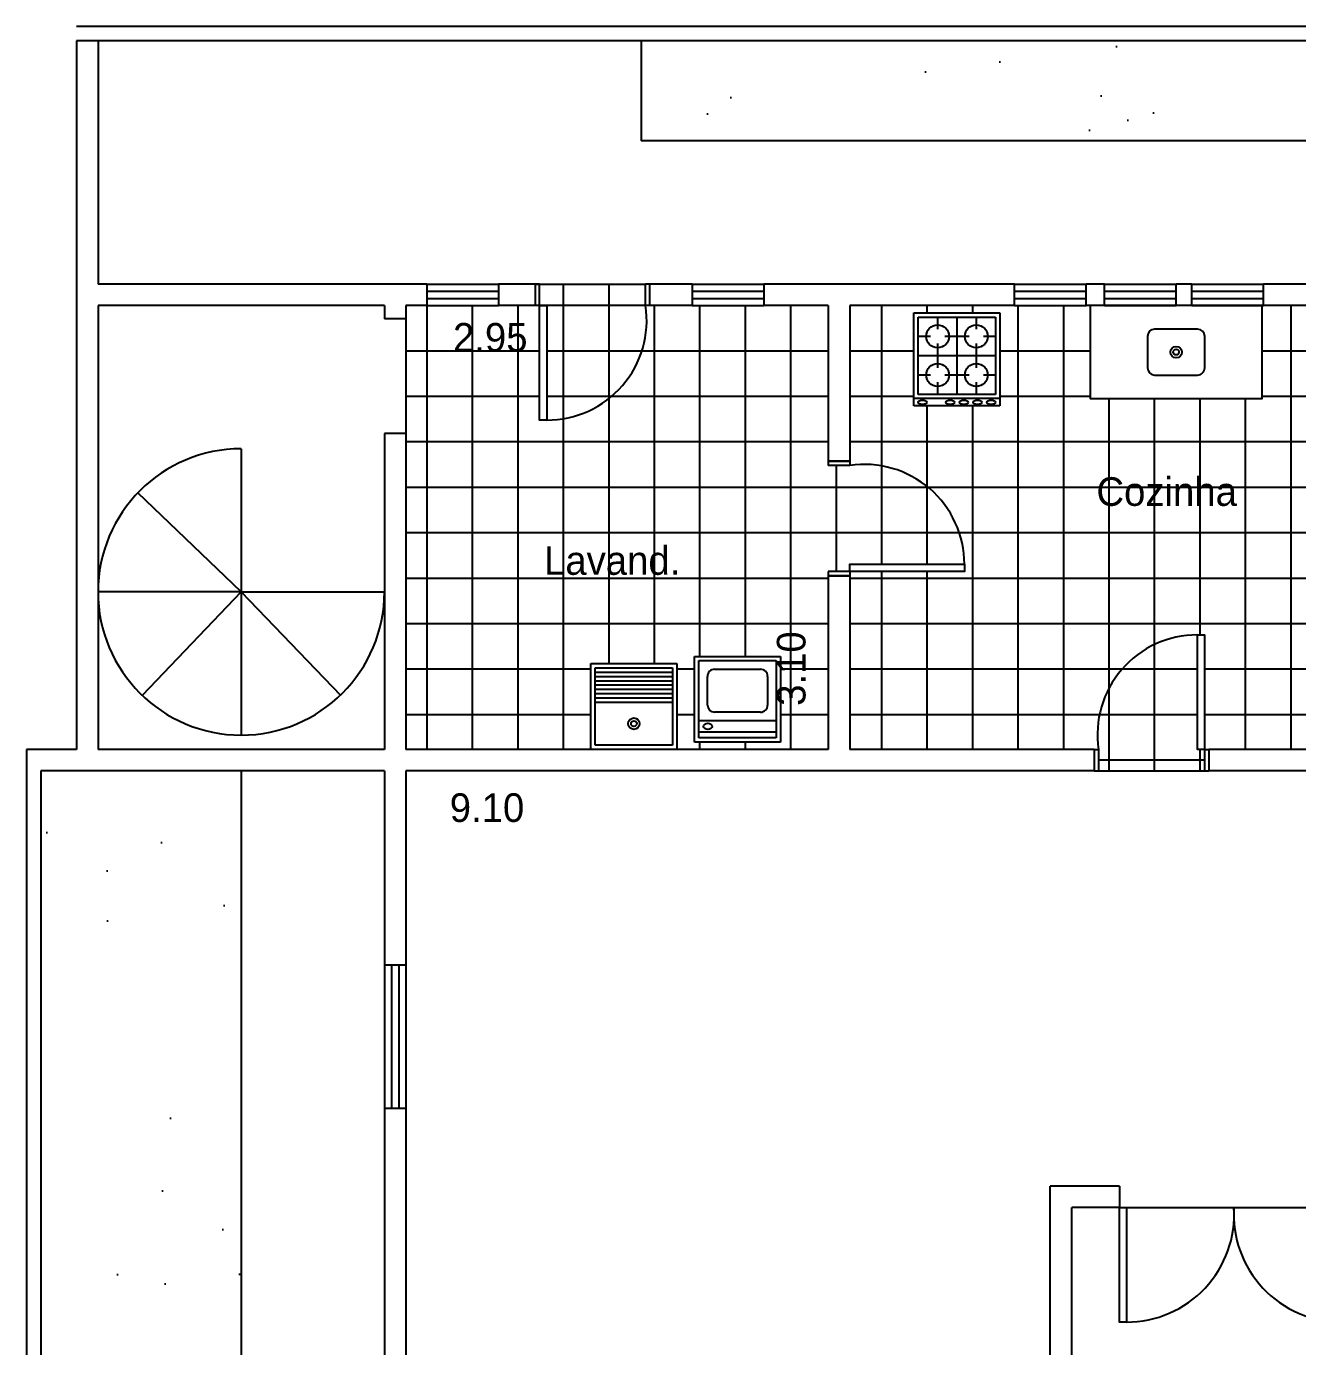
# Model space of a CAD drawing. Extents: x 2 to 41.9, y 0.3 to 42.9.
# Drawn here: x 2.05 to 10.93, y 12.54 to 21.76 of the extents above; entities that cross this region are included whole.
import ezdxf

# ---------------------------------------------------------------- set-up
doc = ezdxf.new("R2010")
doc.units = 0
doc.header["$MEASUREMENT"] = 0
doc.layers.get('0').update_dxf_attribs({"linetype": 'CONTINUOUS'})
doc.layers.get('DEFPOINTS').update_dxf_attribs({"linetype": 'CONTINUOUS'})
for name, color, linetype in [('BLOCO', 5, 'CONTINUOUS'), ('BLOCOS', 5, 'CONTINUOUS'), ('CINZA', 8, 'CONTINUOUS'), ('HACHURA', 1, 'CONTINUOUS'), ('JARDIM', 3, 'CONTINUOUS'), ('PAREDE', 7, 'CONTINUOUS')]:
    doc.layers.add(name, color=color, linetype=linetype)
doc.styles.add('PADRÃO', font='', dxfattribs={"height": 0.2})
doc.styles.get('PADRÃO').set_extended_font_data('AvantGarde Bk BT')
doc.dimstyles.new('PADRÃOS', dxfattribs={"dimtxt": 0.15, "dimasz": 0.1, "dimexe": 1.25, "dimexo": 0.625, "dimgap": 0.1, "dimtad": 0, "dimjust": 1, "dimzin": 1, "dimdsep": 46, "dimtxsty": 'PADRÃO', "dimcen": 2.5, "dimse1": 1, "dimse2": 1, "dimsd1": 1, "dimsd2": 1, "dimclrt": 1, "dimadec": 0, "dimazin": 0, "dimtfac": 1, "dimtdec": 4, "dimtmove": 0, "dimatfit": 3, "dimfxl": 1, "dimtolj": 1, "dimtzin": 0, "dimarcsym": 0})
pattern_1 = [(0, (-139.9308743509847, -109.4060004101568), (0, 0.3175), []), (90, (-139.9308743509847, -109.4060004101568), (-0.3175, 1.944062586693024e-17), [])]
pattern_2 = [(37.50000000000001, (-139.9308743509847, -109.4060004101568), (-0.06299335810960816, 1.926823769013159), [0, -1.52, 0, -1.7, 0, -1.625]), (7.499999999999999, (-139.9308743509847, -109.4060004101568), (1.769776705267727, 2.82214606522974), [0, -0.82, 0, -1.37, 0, -0.525]), (327.5, (-141.1608743509847, -109.4060004101568), (3.114141861751495, 0.005659053536964498), [0, -0.5, 0, -1.8, 0, -2.35]), (317.5, (-141.1608743509847, -109.4060004101568), (3.006126604572293, 0.8776755649342491), [0, -0.25, 0, -1.18, 0, -1.35])]

# ---------------------------------------------------------------- blocks, each defined once
blk = doc.blocks.new('P80D15')
at = {"layer": 'BLOCO', "ltscale": 0.015}
for p, q in [((0, 0.1500000000000057), (0, 0)), ((0, 0.1500000000000341), (0.03000000000000114, 0.1500000000000341)), ((0.03000000000000114, 0.1500000000000057), (0.03000000000000114, 0)), ((0.7700000000000102, 0.1500000000000057), (0.7700000000000102, 0)), ((0.7700000000000102, 0.1500000000000057), (0.8000000000000114, 0.1500000000000057)), ((0.8000000000000114, 0.1500000000000057), (0.8000000000000114, 0)), ((0, 2.842170943040401e-14), (0.03000000000000114, 0)), ((0.7699999999999818, 0), (0.8000000000000114, 0))]:
    blk.add_line(p, q, dxfattribs=at)
at = {"layer": 'BLOCO'}
blk.add_lwpolyline([(0.7700000000000102, 0.1500000000000057), (0.7199999999999989, 0.1500000000000057), (0.7199999999999989, 0.950000000000017), (0.7700000000000102, 0.950000000000017)], close=True, dxfattribs=at)
at = {"layer": 'BLOCO', "ltscale": 0.015}
blk.add_arc((0.7199999999999989, 0.2524375000000134), 0.6975625000000036, 89.99999999999959, 188.444460412286, dxfattribs=at)
blk = doc.blocks.new('FOGÃO4B')
at = {"layer": 'BLOCOS'}
for p, q in [((-0.2999999999999972, 0.700000000000017), (0.2999999999999972, 0.700000000000017)), ((-0.2999999999999972, 0.05000000000001137), (-0.2999999999999829, 0.700000000000017)), ((-0.2999999999999972, 0.6500000000000057), (0.2999999999999972, 0.6500000000000057)), ((0.2999999999999972, 0.700000000000017), (0.2999999999999972, 0.05000000000001137)), ((-0.2700000000000244, 0.620000000000033), (0.2700000000000102, 0.620000000000033)), ((-0.2699999999999818, 0.0800000000000125), (-0.2700000000000244, 0.620000000000033)), ((-0.1350000000000051, 0.5350000000000534), (-0.1350000000000193, 0.620000000000033)), ((2.842170943040401e-14, 0.0800000000000125), (-1.4210854715202e-14, 0.620000000000033)), ((0.1350000000000051, 0.5350000000000534), (0.1349999999999909, 0.620000000000033)), ((0.2700000000000102, 0.620000000000033), (0.269999999999996, 0.07999999999995566)), ((-0.2700000000000244, 0.4850000000000421), (-0.1850000000000023, 0.4850000000000421)), ((-0.08500000000000796, 0.4850000000000421), (0.08500000000000796, 0.4850000000000421)), ((0.1850000000000023, 0.4850000000000421), (0.2700000000000102, 0.4850000000000421)), ((-0.1349999999999909, 0.2650000000000716), (-0.1350000000000051, 0.4350000000000307)), ((0.1350000000000051, 0.2650000000000716), (0.1350000000000051, 0.4350000000000307)), ((-0.2700000000000244, 0.3500000000000512), (0.2700000000000102, 0.3500000000000512)), ((-0.2700000000000244, 0.2150000000000603), (-0.1850000000000023, 0.2150000000000603)), ((-0.08500000000000796, 0.2150000000000603), (0.08500000000000796, 0.2150000000000603)), ((0.1850000000000023, 0.2150000000000603), (0.2700000000000102, 0.2150000000000603)), ((-0.1349999999999767, 0.0800000000000125), (-0.1349999999999767, 0.1650000000000489)), ((0.1350000000000335, 0.0800000000000125), (0.1350000000000193, 0.1650000000000489)), ((0.2999999999999972, 0.05000000000001137), (-0.2999999999999972, 0.05000000000001137)), ((0.269999999999996, 0.07999999999995566), (-0.2699999999999818, 0.0800000000000125))]:
    blk.add_line(p, q, dxfattribs=at)
for centre in [(-0.1350000000000051, 0.4850000000000421), (0.1350000000000051, 0.4850000000000421), (-0.1350000000000051, 0.2150000000000603), (0.1350000000000051, 0.2150000000000603)]:
    blk.add_circle(centre, 0.08, dxfattribs=at)
for centre in [(-0.2399999999999949, 0.6750000000000114), (-0.1439999999999912, 0.6750000000000114), (-0.04800000000000182, 0.6750000000000114), (0.04800000000000182, 0.6750000000000114), (0.2400000000000091, 0.6750000000000114)]:
    blk.add_ellipse(centre, major_axis=(-0.03000000000000114, 0), ratio=0.499999999999981, dxfattribs=at)
blk = doc.blocks.new('PIA')
at = {"layer": 'BLOCOS'}
blk.add_lwpolyline([(-0.6000000000000085, 0), (0.5999999999999943, 0), (0.5999999999999943, 0.6500000000000057), (-0.6000000000000085, 0.6500000000000057)], close=True, dxfattribs=at)
blk.add_lwpolyline([(-0.1500000000000199, 0.1649999999999352), (0.1500000000000057, 0.1649999999999636, 0.414213562373095), (0.2000000000000028, 0.214999999999975), (0.2000000000000028, 0.4349999999999454, 0.414213562373095), (0.1500000000000057, 0.4849999999999568), (-0.1500000000000057, 0.4849999999999852, 0.4142135623731188), (-0.2000000000000028, 0.4349999999999739), (-0.2000000000000171, 0.2149999999999466, 0.4142135623730711)], format="xyb", close=True, dxfattribs=at)
for radius in [0.04, 0.02]:
    blk.add_circle((0, 0.3249999999999886), radius, dxfattribs=at)
blk = doc.blocks.new('MÁQUINA')
at = {"layer": 'BLOCOS'}
for p, q in [((-0.2999999999999972, 0.6500000000000057), (0.2999999999999972, 0.6500000000000057)), ((-0.2999999999999972, 0.05000000000001137), (-0.2999999999999972, 0.6500000000000057)), ((0.2999999999999972, 0.6500000000000057), (0.2999999999999972, 0.05000000000001137)), ((-0.2700000000000244, 0.620000000000033), (0.2700000000000102, 0.620000000000033)), ((-0.2699999999999818, 0.0800000000000125), (-0.2700000000000244, 0.620000000000033)), ((-0.160000000000025, 0.5600000000000023), (0.1600000000000108, 0.5600000000000023)), ((0.2700000000000102, 0.620000000000033), (0.269999999999996, 0.07999999999995566)), ((-0.210000000000008, 0.3100000000000023), (-0.2100000000000222, 0.5099999999999909)), ((0.210000000000008, 0.5099999999999909), (0.2099999999999795, 0.3099999999999739)), ((0.2700000000000102, 0.1999999999999602), (-0.2699999999999676, 0.2000000000000171)), ((0.1599999999999824, 0.2599999999999625), (-0.1600000000000108, 0.2599999999999909)), ((0.269999999999996, 0.1199999999999477), (-0.2699999999999818, 0.1200000000000045)), ((0.2999999999999972, 0.05000000000001137), (-0.2999999999999972, 0.05000000000001137)), ((0.269999999999996, 0.07999999999995566), (-0.2699999999999818, 0.0800000000000125))]:
    blk.add_line(p, q, dxfattribs=at)
for centre, start, end in [((-0.160000000000025, 0.5099999999999909), 90, 180.0000000000045), ((0.1600000000000108, 0.5099999999999909), 359.9999999999985, 90.00000000000375), ((-0.1600000000000108, 0.3100000000000023), 180.0000000000057, 269.9999999999924), ((0.1599999999999824, 0.3099999999999739), 269.999999999994, 359.9999999999981)]:
    blk.add_arc(centre, 0.05, start, end, dxfattribs=at)
blk.add_ellipse((-0.2079155801208259, 0.1609604888554372), major_axis=(-0.03006968374842245, 0), ratio=0.7169811713374736, dxfattribs=at)
blk = doc.blocks.new('TANQUE')
at = {"layer": 'BLOCOS'}
for p, q in [((-0.2999999999999972, 0.5999999999999943), (0.2999999999999972, 0.5999999999999943)), ((-0.2999999999999972, 0), (-0.2999999999999972, 0.5999999999999943)), ((-0.2700000000000244, 0.5700000000000216), (0.2700000000000102, 0.5700000000000216)), ((-0.2699999999999818, 0.03000000000000114), (-0.2700000000000244, 0.5700000000000216)), ((0.2700000000000102, 0.5700000000000216), (0.269999999999996, 0.02999999999994429)), ((0.2999999999999972, 0.5999999999999943), (0.2999999999999972, 0)), ((-0.2700000000000244, 0.5400000000000205), (0.2700000000000102, 0.5400000000000205)), ((-0.2700000000000244, 0.5100000000000193), (0.2700000000000102, 0.5100000000000193)), ((-0.2700000000000244, 0.4800000000000182), (0.2700000000000102, 0.4800000000000182)), ((-0.2700000000000244, 0.4500000000000171), (0.2700000000000102, 0.4500000000000171)), ((-0.2700000000000244, 0.4200000000000159), (0.2700000000000102, 0.4200000000000159)), ((-0.2700000000000244, 0.3900000000000148), (0.2700000000000102, 0.3900000000000148)), ((-0.2700000000000244, 0.3600000000000136), (0.2700000000000102, 0.3600000000000136)), ((-0.2700000000000244, 0.3300000000000125), (0.2700000000000102, 0.3300000000000125)), ((0.2999999999999972, 0), (-0.2999999999999972, 0)), ((0.269999999999996, 0.02999999999994429), (-0.2699999999999818, 0.03000000000000114))]:
    blk.add_line(p, q, dxfattribs=at)
for radius in [0.04, 0.02]:
    blk.add_circle((1.4210854715202e-14, 0.1800000000000068), radius, dxfattribs=at)
blk = doc.blocks.new('*D58')
at = {"layer": 'DEFPOINTS', "color": 0, "linetype": 'ByBlock', "ltscale": 0.015}
for p in [(144.6316954484668, 129.2204876549034), (147.5816954484668, 129.2204876549034), (147.5816954484668, 128.9973395461155)]:
    blk.add_point(p, dxfattribs=at)
at = {"color": 1, "linetype": 'ByBlock', "ltscale": 0.015, "insert": (145.2209124814339, 128.9973395461155), "char_height": 0.2, "attachment_point": 5, "style": 'PADRÃO'}
blk.add_mtext('\\A1;2.95', dxfattribs=at)
blk = doc.blocks.new('*D59')
at = {"layer": 'DEFPOINTS', "color": 0, "linetype": 'ByBlock', "ltscale": 0.015}
for p in [(147.3237127366511, 129.2204876549034), (147.5816954484668, 129.2204876549034), (147.5816954484668, 126.1204876549034)]:
    blk.add_point(p, dxfattribs=at)
at = {"color": 1, "linetype": 'ByBlock', "ltscale": 0.015, "insert": (147.3237127366511, 126.6851854571012), "char_height": 0.2, "attachment_point": 5, "rotation": 90, "style": 'PADRÃO'}
blk.add_mtext('\\A1;3.10', dxfattribs=at)
blk = doc.blocks.new('*D60')
at = {"layer": 'DEFPOINTS', "color": 0, "linetype": 'ByBlock', "ltscale": 0.015}
for p in [(147.7316954484668, 126.3809828202428), (147.7316954484668, 126.1204876549034), (152.0316954484668, 126.1204876549034)]:
    blk.add_point(p, dxfattribs=at)
at = {"color": 1, "linetype": 'ByBlock', "ltscale": 0.015, "insert": (151.4655553385767, 126.3809828202428), "char_height": 0.2, "attachment_point": 5, "style": 'PADRÃO'}
blk.add_mtext('\\A1;4.30', dxfattribs=at)
blk = doc.blocks.new('*D66')
at = {"layer": 'DEFPOINTS', "color": 0, "linetype": 'ByBlock', "ltscale": 0.015}
for p in [(144.6316954484668, 125.9704876549034), (153.7316954484668, 125.9704876549034), (153.7316954484668, 125.7123307411296)]:
    blk.add_point(p, dxfattribs=at)
at = {"color": 1, "linetype": 'ByBlock', "ltscale": 0.015, "insert": (145.1981102836316, 125.7123307411296), "char_height": 0.2, "attachment_point": 5, "style": 'PADRÃO'}
blk.add_mtext('\\A1;9.10', dxfattribs=at)
blk = doc.blocks.new('*D67')
at = {"layer": 'DEFPOINTS', "color": 0, "linetype": 'ByBlock', "ltscale": 0.015}
for p in [(146.9227209526152, 125.9704876549034), (146.9877445438246, 125.9704876549034), (146.9850564412582, 115.2828655253878)]:
    blk.add_point(p, dxfattribs=at)
at = {"color": 1, "linetype": 'ByBlock', "ltscale": 0.015, "insert": (146.9227209526152, 115.9336897012119), "char_height": 0.2, "attachment_point": 5, "rotation": 90, "style": 'PADRÃO'}
blk.add_mtext('\\A1;10.69', dxfattribs=at)

msp = doc.modelspace()

# ---------------------------------------------------------------- hatches: boundary and pattern name
at = {"layer": 'HACHURA', "ltscale": 0.015}
h = msp.add_hatch(dxfattribs=at)
h.set_pattern_fill('NET', color=256, scale=0.1, style=0)
h.set_pattern_definition(pattern_1)
h.paths.add_polyline_path([(6.374912904722493, 19.81448724474652), (6.374912904722493, 19.96448724474655), (5.634912904722484, 19.96448724474655), (5.634912904722484, 19.81448724474657), (5.684912904722466, 19.81448724474657), (5.684912904722495, 19.01448724474656, 0.4580704259902146)])
h.paths.add_polyline_path([(7.800821097482071, 18.69759181696131), (7.650821097482037, 18.69759181696131), (7.650821097482094, 18.72759181696128), (7.650821097482122, 19.81448724474657), (7.200630941917296, 19.81448724474657), (6.700630941917268, 19.81448724474652), (6.404912904722494, 19.81448724474657), (6.374912904722493, 19.81448724474652, -0.4580704259902146), (5.684912904722495, 19.01448724474656), (5.634912904722484, 19.01448724474656), (5.634912904722484, 19.81448724474657), (5.604912904722482, 19.81448724474657), (5.347323157590239, 19.81448724474657), (4.847323157590239, 19.81448724474652), (4.700821097482105, 19.81448724474652), (4.700821097482105, 19.72185324889685), (4.700821097482105, 18.92185324889684), (4.700821097482077, 16.71448724474649), (5.993304262088543, 16.71448724474649), (5.993304262088543, 17.31448724474652), (6.593304262088509, 17.31448724474652), (6.593304262088509, 16.71448724474652), (7.650821097482122, 16.71448724474655), (7.650821097482066, 17.9275918169613), (7.650821097482066, 17.9575918169613), (7.800821097482071, 17.9575918169613), (7.800821097482043, 18.00759181696131), (8.600821097482083, 18.00759181696131, 0.458070425990229)])
h.paths.add_polyline_path([(6.716768810952573, 17.36448724474653), (7.316768810952567, 17.36448724474653), (7.316768810952567, 16.7644872447465), (6.716768810952516, 16.7644872447465)], flags=16)
h.paths.add_polyline_path([(12.10082109748211, 18.5644872447466), (12.25082109748215, 18.56448724474663), (12.25082109748212, 17.96448724474658), (14.40082109748209, 17.96448724474655), (14.40082109748209, 18.56448724474657), (14.55082109748207, 18.56448724474657), (14.55082109748207, 18.81448724474657), (15.50082109748209, 18.81448724474657), (15.50082109748209, 18.89923696256309), (15.45082109748216, 18.89923696256309), (15.45082109748216, 18.92923696256307, -0.4580704259902388), (14.65082109748209, 19.61923696256306), (14.65082109748209, 19.66923696256302), (15.45082109748213, 19.66923696256308), (15.45082109748208, 19.69923696256305), (15.50082109748206, 19.69923696256311), (15.50082109748206, 19.81448724474657), (14.70256035604007, 19.81448724474657), (13.70256035604007, 19.81448724474657), (12.86940965451822, 19.81448724474657), (12.36940965451819, 19.81448724474657), (12.25082109748212, 19.81448724474657), (12.25082109748212, 19.21448724474655), (12.10082109748211, 19.21448724474655), (12.10082109748214, 19.81448724474652), (10.68978307597459, 19.81448724474652), (10.67957733419991, 19.81448724474657), (10.67957733419991, 19.16448724474654), (9.479577334199917, 19.16448724474654), (9.479577334199917, 19.81448724474652), (9.45142433351748, 19.81448724474652), (8.95142433351748, 19.81448724474652), (7.8008210974821, 19.81448724474652), (7.8008210974821, 18.72759181696128), (7.8008210974821, 18.69759181696131, -0.4580704259902146), (8.600821097482083, 18.00759181696131), (8.600821097482054, 17.95759181696127), (7.800821097482071, 17.9575918169613), (7.800821097482071, 17.92759181696127), (7.8008210974821, 16.71448724474652), (9.507788510786725, 16.71448724474655), (9.537788510786726, 16.71448724474661, -0.4580704259902146), (10.22778851078672, 17.51448724474656), (10.27778851078671, 17.51448724474656), (10.27778851078676, 16.71448724474658), (10.30778851078674, 16.71448724474655), (12.10082109748211, 16.71448724474661)])
h.paths.add_polyline_path([(8.848811610954897, 19.11448724474653), (8.248811610954874, 19.11448724474653), (8.248811610954874, 19.7644872447465), (8.848811610954925, 19.7644872447465)], flags=16)
h.paths.add_polyline_path([(15.60082109748208, 19.66923696256313), (15.45082109748211, 19.66923696256313), (15.45082109748213, 19.61923696256306), (14.65082109748209, 19.61923696256301, 0.4580704259902305), (15.45082109748222, 18.92923696256307), (15.60082109748217, 18.92923696256312)])
h.paths.add_polyline_path([(12.40497124828332, 17.51448724474662), (12.40497124828329, 16.71448724474658), (12.35497124828331, 16.71448724474661), (12.35497124828333, 16.56448724474657), (13.09497124828334, 16.56448724474657), (13.09497124828331, 16.71448724474661, 0.458070425990229)])
edge = h.paths.add_edge_path(flags=17)
edge.add_line((14.40082109748209, 17.81448724474657), (13.55536944725569, 17.81448724474657))
edge.add_arc((12.98800712915551, 17.56448724474657), 0.6199999999999966, 1.4381384971784428e-11, 23.77999473141182, ccw=False)
edge.add_ellipse((13.29800712915548, 17.56448724474657), major_axis=(-0.3100000000000023, 3.796279696849398e-17), ratio=0.645161290322576, start_angle=0, end_angle=180, ccw=False)
edge.add_arc((13.60800712915542, 17.56448724474657), 0.6200000000000028, 156.2200052685882, 179.9999999999619, ccw=False)
edge.add_line((13.04064481105524, 17.81448724474657), (12.25082109748215, 17.81448724474657))
edge.add_line((12.25082109748215, 17.81448724474657), (12.25082109748215, 16.71448724474661))
edge.add_line((12.25082109748215, 16.71448724474661), (12.3249712482833, 16.71448724474661))
edge.add_line((12.3249712482833, 16.71448724474661), (12.35497124828331, 16.71448724474661))
edge.add_line((12.35497124828331, 16.71448724474661), (12.35497124828328, 17.51448724474659))
edge.add_line((12.35497124828328, 17.51448724474656), (12.40497124828292, 17.51448724474659))
edge.add_arc((12.40497124828332, 16.81692474474661), 0.6975624999999995, -8.444460412283718, 90.00000000003268, ccw=False)
edge.add_line((13.09497124828331, 16.71448724474661), (13.12497124828332, 16.71448724474661))
edge.add_line((13.12497124828332, 16.71448724474661), (14.40082109748209, 16.71448724474661))
edge.add_line((14.40082109748209, 16.71448724474661), (14.40082109748209, 17.81448724474657))
edge = h.paths.add_edge_path(flags=16)
edge.add_ellipse((14.08332921136844, 17.05448724474658), major_axis=(0, 0.25), ratio=0.8000000000000114, start_angle=270, end_angle=450, ccw=False)
edge.add_ellipse((14.08332921136844, 17.05448724474658), major_axis=(0, 0.5), ratio=0.4000000000000057, start_angle=235.1999716104384, end_angle=270, ccw=False)
edge.add_arc((14.22828978058533, 16.77448724474661), 0.02000000000001551, 270, 348.1772623963991, ccw=False)
edge.add_line((14.22828978058533, 16.75448724474663), (13.93836864214313, 16.75448724474663))
edge.add_arc((13.93836864214535, 16.77448724474661), 0.01999999999999262, 191.8227371131737, 269.99999999364906, ccw=False)
edge.add_ellipse((14.08332921136844, 17.05448724474658), major_axis=(0, 0.5), ratio=0.4000000000000057, start_angle=90, end_angle=124.80002838732861, ccw=False)
h.paths.add_polyline_path([(13.96763792386827, 16.86448724474658), (14.19898427707523, 16.86448724474658, 0.3228186434688107), (14.20847106237093, 16.87132482403555, 0.03110254175433911), (14.20879008383218, 16.87252608339529, -0.3575107650301879), (14.19898427707523, 16.86448724474658), (13.96763792386827, 16.86448724474658, -0.4142135623733772), (13.95763792386828, 16.87448724474658, 0.4142135623733772)], flags=0)
h.paths.add_polyline_path([(4.950821097482105, 19.74546001507949), (5.629255163416161, 19.74546001507949), (5.629255163416161, 19.43721825683772), (4.950821097482105, 19.43721825683772)], flags=24)
h.paths.add_polyline_path([(7.238717506545498, 16.96448724474661), (7.238717506545498, 17.5938828491422), (7.546959264787262, 17.5938828491422), (7.546959264787262, 16.96448724474661)], flags=24)
h.paths.add_polyline_path([(5.598126245105703, 17.87899415173715), (6.740090530819998, 17.87899415173715), (6.740090530819998, 18.18496942646243), (5.598126245105703, 18.18496942646243)], flags=24)
h.paths.add_polyline_path([(11.21854087770191, 17.12910328920688), (11.85082109748214, 17.12910328920688), (11.85082109748214, 16.82086153096512), (11.21854087770191, 16.82086153096512)], flags=24)
h.paths.add_polyline_path([(11.64527676678085, 18.93509164035092), (11.64527676678085, 19.56448724474652), (11.95351852502262, 19.56448724474652), (11.95351852502262, 18.93509164035092)], flags=24)
h.paths.add_polyline_path([(9.479346541869631, 18.35918360262335), (10.59747841000149, 18.35918360262335), (10.59747841000149, 18.67154623998599), (9.479346541869631, 18.67154623998599)], flags=24)
h.paths.add_polyline_path([(14.07407921425312, 16.94326471727405), (14.07407921425312, 17.5857097722191), (14.38232097249488, 17.5857097722191), (14.38232097249488, 16.94326471727405)], flags=24)
h.paths.add_polyline_path([(13.25154669584532, 16.98325483364425), (13.82661537716402, 16.98325483364425), (13.82661537716402, 17.28964219628162), (13.25154669584532, 17.28964219628162)], flags=24)
h = msp.add_hatch(dxfattribs=at)
h.set_pattern_fill('NET', color=256, scale=0.1, style=0)
h.set_pattern_definition(pattern_1)
h.paths.add_polyline_path([(10.22778851078672, 17.51448724474659, 0.4580704259902404), (9.537788510786726, 16.71448724474655), (9.537788510786726, 16.56448724474657), (10.27778851078673, 16.56448724474657), (10.27778851078673, 16.71448724474658), (10.22778851078672, 16.71448724474658)])
at = {"layer": 'JARDIM', "ltscale": 0.015}
h = msp.add_hatch(dxfattribs=at)
h.set_pattern_fill('AR-SAND', color=256, style=0)
h.set_pattern_definition(pattern_2)
h.paths.add_polyline_path([(20.00082109748213, 20.96448724474649), (20.00082109748212, 21.6644872447466), (6.343775472387733, 21.6644872447466), (6.343775472387732, 20.9644872447466)])
h.paths.add_polyline_path([(11.38129398875759, 21.04984255765371), (11.36699570989997, 21.02856535697273, 0.0002300770649135916), (11.36722899967737, 21.02839716802931, 0.2776216076969699)], flags=16)
h.paths.add_polyline_path([(11.24015354309798, 21.24031940357604), (11.23380941124325, 21.23948862440459, 0.08722999500864083), (11.24033502090654, 21.23899157407311, -0.001072140143957172)], flags=16)
h.paths.add_polyline_path([(11.54986518000033, 21.28197215819404), (11.54826297228119, 21.29742689346145), (11.54685725641186, 21.29593389458063)], flags=0)
h.paths.add_polyline_path([(11.800057075843, 21.09472829246101, 0.003026774066196796), (11.7998429300892, 21.09498019782864), (11.79038624420068, 21.10205412433701, 0.8075926180583605), (11.7586546940311, 21.05911212665703), (11.75979309028919, 21.05789701282741, -0.01524647078749513), (11.75865469403113, 21.059112126657), (11.55226661472871, 21.2794088885692), (11.53729398028512, 21.26927116733134), (11.54599362394312, 21.27690924732869), (11.54280334282933, 21.28043591862795), (11.23737189513142, 21.28402079477464, -0.2055917600547256), (11.33612818286663, 21.50994747715701, 0.02072236716772248), (11.33641019594115, 21.50859160821528), (11.34694186621465, 21.49694945570205, 1.013556998819818), (11.35787218378256, 21.52853845638446, -0.1126608008175384), (11.48385192934835, 21.58742019098908, 1.209450783903908), (11.51974447571278, 21.59301716003979, -0.2470778442524056), (11.78919486217566, 21.48291382443042, 1.028456127407117), (11.78980330484292, 21.4402410225007), (11.80836800534682, 21.45281087180022, 0.03863615137708955), (11.8094836721778, 21.45591033261097, -0.3183349150126075)], flags=16)
h.paths.add_polyline_path([(31.33948363263181, 18.03418911278793), (32.25837798326398, 17.05321010455341), (33.51373509787167, 16.987004211033), (33.63366084411259, 19.26096549699795), (31.3394836326318, 19.26096549699795)])
h.paths.add_polyline_path([(32.61115855040285, 18.28274496767704), (32.60795413496457, 18.3136544382119), (32.60514270322592, 18.31066844045026)], flags=0)
h.paths.add_polyline_path([(32.27401616791737, 17.81848576659641), (32.24541961020214, 17.77593136523446, 0.0002300770649124387), (32.24588618975694, 17.77559498734762, 0.2776216076969599)], flags=16)
h.paths.add_polyline_path([(31.98617198066476, 18.28684224083828), (32.59703487606085, 18.2796724885449), (32.20531192283149, 18.71269956269311, -0.2494117660143192), (32.1842485822845, 18.73598386771956), (32.18266345954498, 18.73773612925135, 0.2050076759110575)], flags=16)
h.paths.add_polyline_path([(32.59887165510591, 18.27894541276949), (32.23275614393799, 18.7801749816304, -0.109807565898359), (32.47913204909891, 18.89364103326716, 1.209450783903949), (32.55091714182775, 18.90483497136857, -0.2470778442524043), (33.08981791475352, 18.68462830014984, 1.028456127406794), (33.09103480008802, 18.5992826962904), (33.12816420109586, 18.62442239488945, 0.03863615137706704), (33.1303955347578, 18.63062131651094, -0.3183349150126019), (33.1115423420882, 17.90825723621102, 0.003026774066184195), (33.1111140505806, 17.90876104694629), (33.09220067880354, 17.92290889996303, 0.807592618058338), (33.02873757846444, 17.83702490460303), (33.03101437098066, 17.83459467694373, -0.0152464707879311), (33.02873757846449, 17.83702490460297), (32.61596141985962, 18.27761842842738), (32.58601615097244, 18.25734298595169), (32.60346243880313, 18.27266041127924), (32.59887165510591, 18.27894541276949), (32.00686767599557, 18.20142108217169, -0.1924511930274333), (31.97904701288871, 18.19777790009817)], flags=16)
h = msp.add_hatch(dxfattribs=at)
h.set_pattern_fill('AR-SAND', color=256, style=0)
h.set_pattern_definition(pattern_2)
h.paths.add_polyline_path([(3.5508210974821, 8.114487244746467), (3.550821097482071, 16.56448724474657), (2.150821097482094, 16.56448724474658), (2.150821097482094, 2.195189415405423), (10.8798293501402, 1.691907151616643), (10.87982935014023, 7.073522881492905), (10.18754678781116, 7.073522881492906, -0.8553769927834816)])
h.paths.add_polyline_path([(5.699339189084184, 3.433724709686671), (5.696134773645905, 3.464634180221497), (5.693323341907254, 3.461648182459858)], flags=16)
h.paths.add_polyline_path([(5.362196806598709, 2.969465508606011), (5.333600248883476, 2.926911107244056, 0.000230077064914919), (5.334066828438284, 2.926574729357212, 0.277621607696955)], flags=16)
h.paths.add_polyline_path([(2.602257138616598, 4.301688126561363), (2.573660580901366, 4.259133725199408, 0.0002300770649149189), (2.574127160456174, 4.258797347312565, 0.277621607696951)], flags=16)
h.paths.add_polyline_path([(2.319976247297376, 4.682641818406026), (2.307287983587931, 4.680980260063122, 0.08722999500858745), (2.320339202914504, 4.679986159400177, -0.001072140143955406)], flags=16)
h.paths.add_polyline_path([(2.939399521102076, 4.765947327642016), (2.936195105663796, 4.79685679817685), (2.933383673925145, 4.793870800415211)], flags=0)
h.paths.add_polyline_path([(3.418058885452744, 5.167830660114787, 1.028456127406745), (3.419275770787257, 5.082485056255353), (3.456405171795078, 5.107624754854402, 0.03863615137706602), (3.458636505457023, 5.113823676475888, -0.3183349150126046), (3.439783312787427, 4.391459596175971, 0.003026774066151345), (3.439355021279839, 4.391963406911232), (3.42044164950278, 4.406111259927968, 0.8075926180590778), (3.356978549163721, 4.320227264567914), (3.35925534167983, 4.317797036908739, -0.01524647078750925), (3.356978549163718, 4.320227264567917), (2.944202390558841, 4.760820788392333), (2.914257121671655, 4.74054534591663), (2.931656408987656, 4.755821505911336), (2.925275846760079, 4.762874848509849), (2.314412951364258, 4.770044600803228, -0.2055917600547271), (2.511925526834677, 5.22189796556797, 0.02072236716772801), (2.512489552983719, 5.219186227684517), (2.533552893530725, 5.195901922658059, 1.013556998820125), (2.555413528666555, 5.259079924022864, -0.1126608008175374), (2.807373019798133, 5.376843393232106, 1.209450783903748), (2.87915811252698, 5.388037331333522, -0.2470778442524048)], flags=16)
h.paths.add_polyline_path([(2.991212713901839, 3.742575771762493, -0.795546508277651), (3.032450939165054, 3.601141967760171), (4.162626768211307, 3.749141183468637), (4.171093960018982, 3.758134115944109), (2.991059548503979, 3.771984285093346, 0.005881985933709729)], flags=16)

# ---------------------------------------------------------------- linework, layer by layer
at = {"layer": 'BLOCO', "ltscale": 0.015}
for p, q in [((4.847323157590239, 19.96448724474655), (5.34732315759021, 19.96448724474655)), ((6.700630941917268, 19.96448724474655), (7.200630941917268, 19.96448724474655)), ((8.95142433351748, 19.96448724474655), (9.45142433351748, 19.96448724474655)), ((8.95142433351748, 19.96448724474655), (9.45142433351748, 19.96448724474655)), ((9.57957733419994, 19.96448724474661), (10.07957733419994, 19.96448724474661)), ((10.18978307597462, 19.96448724474655), (10.68978307597462, 19.96448724474655)), ((4.847323157590239, 19.91448724474654), (5.34732315759021, 19.91448724474654)), ((4.847323157590239, 19.86448724474653), (5.34732315759021, 19.86448724474653)), ((6.700630941917268, 19.91448724474654), (7.200630941917268, 19.91448724474654)), ((6.700630941917268, 19.86448724474653), (7.200630941917268, 19.86448724474653)), ((8.95142433351748, 19.91448724474654), (9.45142433351748, 19.91448724474654)), ((8.95142433351748, 19.86448724474653), (9.45142433351748, 19.86448724474653)), ((9.57957733419994, 19.9144872447466), (10.07957733419994, 19.9144872447466)), ((9.57957733419994, 19.86448724474658), (10.07957733419994, 19.86448724474658)), ((10.18978307597462, 19.91448724474654), (10.68978307597462, 19.91448724474654)), ((10.18978307597462, 19.86448724474653), (10.68978307597462, 19.86448724474653)), ((4.847323157590239, 19.81448724474652), (5.34732315759021, 19.81448724474652)), ((6.700630941917268, 19.81448724474652), (7.200630941917268, 19.81448724474652)), ((8.95142433351748, 19.81448724474652), (9.45142433351748, 19.81448724474652)), ((9.57957733419994, 19.81448724474657), (10.07957733419994, 19.81448724474657)), ((10.18978307597462, 19.81448724474652), (10.68978307597462, 19.81448724474652)), ((4.5508210974821, 15.20904193178731), (4.5508210974821, 14.20904193178734)), ((4.600821097482111, 15.20904193178731), (4.600821097482111, 14.20904193178734)), ((4.650821097482122, 15.20904193178731), (4.650821097482122, 14.20904193178734)), ((4.700821097482134, 15.20904193178731), (4.700821097482134, 14.20904193178734)), ((9.683376176389828, 13.51448724474658), (11.28337617638982, 13.51448724474659))]:
    msp.add_line(p, q, dxfattribs=at)
at = {"layer": 'BLOCO'}
msp.add_lwpolyline([(9.6833761763898, 13.5144872447465), (9.733376176389811, 13.5144872447465), (9.733376176389811, 12.71448724474651), (9.6833761763898, 12.71448724474651)], close=True, dxfattribs=at)
at = {"layer": 'BLOCO', "ltscale": 0.015}
for centre, start, end in [((9.733376176389811, 13.46604974474651), 269.9999999999998, 3.695220531993962), ((11.23337617638981, 13.46604974474651), 176.304779468006, 270.0000000000002)]:
    msp.add_arc(centre, 0.7515625000000057, start, end, dxfattribs=at)
at = {"layer": 'CINZA', "ltscale": 0.015}
for p, q in [((6.343775472387733, 21.6644872447466), (6.343775472387733, 20.96448724474661)), ((20.00082109748212, 20.96448724474649), (6.343775472387733, 20.96448724474661)), ((3.550821097482071, 16.56448724474657), (3.5508210974821, 8.11448724474647))]:
    msp.add_line(p, q, dxfattribs=at)
at = {"layer": 'HACHURA', "ltscale": 0.015}
for p, q in [((5.604912904722482, 19.96448724474655), (6.374912904722493, 19.96448724474655)), ((4.700821097482105, 19.72185324889685), (4.700821097482105, 18.92185324889684)), ((9.537788510786726, 16.56448724474657), (10.30778851078671, 16.56448724474657))]:
    msp.add_line(p, q, dxfattribs=at)
at = {"layer": 'PAREDE', "ltscale": 0.015}
for p, q in [((20.00082109748212, 21.76448724474662), (2.400821097482094, 21.76448724474662)), ((2.400821097482094, 21.6644872447466), (2.400821097482094, 16.71448724474655)), ((20.00082109748212, 21.6644872447466), (2.400821097482094, 21.6644872447466)), ((2.5508210974821, 21.6644872447466), (2.550821097482071, 19.96448724474655)), ((4.847323157590239, 19.96448724474655), (2.5508210974821, 19.96448724474655)), ((4.84732315759021, 19.96448724474655), (4.84732315759021, 19.81448724474657)), ((5.604912904722482, 19.96448724474655), (5.347323157590239, 19.96448724474655)), ((5.34732315759021, 19.96448724474655), (5.34732315759021, 19.81448724474657)), ((5.604912904722482, 19.81448724474652), (5.604912904722482, 19.96448724474655)), ((6.404912904722494, 19.81448724474652), (6.404912904722494, 19.96448724474655)), ((6.700630941917268, 19.96448724474655), (6.404912904722494, 19.96448724474655)), ((6.700630941917268, 19.96448724474655), (6.700630941917268, 19.81448724474657)), ((7.200630941917268, 19.96448724474655), (7.200630941917268, 19.81448724474657)), ((8.95142433351748, 19.96448724474655), (7.200630941917268, 19.96448724474655)), ((8.95142433351748, 19.81448724474652), (8.95142433351748, 19.96448724474655)), ((9.45142433351748, 19.81448724474652), (9.45142433351748, 19.96448724474655)), ((9.57957733419991, 19.96448724474655), (9.45142433351748, 19.96448724474655)), ((9.57957733419994, 19.81448724474652), (9.57957733419994, 19.96448724474655)), ((10.07957733419994, 19.81448724474652), (10.07957733419994, 19.96448724474655)), ((10.18978307597462, 19.96448724474655), (10.07957733419994, 19.96448724474661)), ((10.18978307597462, 19.81448724474652), (10.18978307597462, 19.96448724474655)), ((10.68978307597462, 19.81448724474652), (10.68978307597462, 19.96448724474655)), ((12.36940965451822, 19.96448724474655), (10.68978307597462, 19.96448724474655)), ((2.400821097482094, 19.81448724474663), (2.400821097482094, 18.81448724474657)), ((4.550821097482128, 19.81448724474657), (2.5508210974821, 19.81448724474657)), ((2.5508210974821, 19.81448724474657), (2.5508210974821, 16.71448724474655)), ((4.5508210974821, 19.81448724474657), (4.550821097482128, 19.72185324889685)), ((4.700821097482105, 19.81448724474657), (4.700821097482105, 19.72185324889685)), ((4.847323157590239, 19.81448724474657), (4.700821097482105, 19.81448724474652)), ((5.604912904722482, 19.81448724474657), (5.347323157590239, 19.81448724474657)), ((6.700630941917268, 19.81448724474657), (6.404912904722494, 19.81448724474657)), ((7.650821097482066, 19.81448724474657), (7.200630941917296, 19.81448724474657)), ((7.650821097482094, 19.81448724474657), (7.650821097482066, 18.72759181696128)), ((8.95142433351748, 19.81448724474652), (7.8008210974821, 19.81448724474657)), ((7.8008210974821, 19.81448724474657), (7.8008210974821, 18.72759181696128)), ((8.95142433351748, 19.81448724474652), (7.8008210974821, 19.81448724474652)), ((9.57957733419994, 19.81448724474652), (9.45142433351748, 19.81448724474652)), ((10.18978307597459, 19.81448724474652), (10.07957733419991, 19.81448724474652)), ((12.10082109748211, 19.81448724474652), (10.68978307597459, 19.81448724474652)), ((4.700821097482105, 19.72185324889685), (4.5508210974821, 19.72185324889685)), ((4.700821097482105, 18.92185324889684), (4.5508210974821, 18.92185324889684)), ((4.550821097482128, 18.92185324889689), (4.550821097482128, 16.71448724474652)), ((4.700821097482105, 18.92185324889684), (4.700821097482105, 16.71448724474658)), ((3.550821097482128, 18.81448724474657), (3.550821097482128, 17.81448724474657)), ((7.650821097482094, 18.72759181696128), (7.8008210974821, 18.72759181696128)), ((3.550821097482128, 17.81448724474657), (2.828399379889873, 18.50593996326828)), ((7.650821097482094, 17.9275918169613), (7.8008210974821, 17.9275918169613)), ((7.650821097482066, 17.9275918169613), (7.650821097482094, 16.71448724474661)), ((7.8008210974821, 17.9275918169613), (7.8008210974821, 16.71448724474661)), ((3.550821097482128, 17.81448724474657), (2.550821097482128, 17.81448724474657)), ((3.550821097482128, 17.81448724474657), (2.859503591013862, 17.09193613565427)), ((3.550821097482128, 17.81448724474657), (4.243249729957029, 17.09300087001111)), ((3.550821097482128, 17.81448724474657), (3.5508210974821, 16.81448724474657)), ((3.550821097482128, 17.81448724474657), (4.550821097482128, 17.81448724474657)), ((2.400821097482122, 16.71448724474655), (2.0508210974821, 16.71448724474655)), ((2.0508210974821, 16.71448724474655), (2.050821097482071, 2.100788970271836)), ((4.550821097482128, 16.71448724474652), (2.5508210974821, 16.71448724474655)), ((7.650821097482066, 16.71448724474652), (4.700821097482105, 16.71448724474649)), ((9.507788510786725, 16.71448724474655), (7.8008210974821, 16.71448724474652)), ((9.507788510786725, 16.71448724474655), (9.507788510786725, 16.56448724474657)), ((12.10082109748211, 16.71448724474661), (10.30778851078674, 16.71448724474661)), ((10.30778851078674, 16.71448724474655), (10.30778851078674, 16.56448724474657)), ((4.5508210974821, 16.56448724474657), (2.150821097482094, 16.56448724474657)), ((2.150821097482094, 16.56448724474657), (2.150821097482094, 2.195189415405423)), ((4.5508210974821, 16.56448724474657), (4.5508210974821, 15.20904193178731)), ((4.700821097482105, 16.56448724474657), (4.700821097482105, 15.20904193178731)), ((9.200821097482105, 16.56448724474657), (4.700821097482105, 16.56448724474657)), ((4.700821097482105, 16.56448724474657), (4.700821097482105, 15.56448724474657)), ((9.507788510786696, 16.56448724474657), (4.700821097482105, 16.56448724474654)), ((9.200821097482105, 16.56448724474657), (6.850821097482111, 16.56448724474657)), ((12.3249712482833, 16.56448724474657), (10.30778851078671, 16.56448724474657)), ((4.700821097482105, 15.4144872447466), (4.700821097482105, 15.20904193178731)), ((4.5508210974821, 15.20904193178734), (4.700821097482105, 15.20904193178734)), ((4.5508210974821, 14.20904193178734), (4.700821097482105, 14.20904193178734)), ((4.5508210974821, 14.20904193178731), (4.5508210974821, 8.114487244746456)), ((4.700821097482105, 14.20904193178734), (4.700821097482105, 8.114487244746485)), ((4.700821097482105, 14.20904193178734), (4.700821097482105, 12.71448724474658)), ((9.200821097482077, 10.66774393098322), (9.200821097482077, 13.66448724474655)), ((9.683376176389828, 13.66448724474654), (9.200821097482077, 13.66448724474655)), ((9.683376176389828, 13.66448724474654), (9.683376176389828, 13.5144872447465)), ((9.350821097482111, 10.51774393098323), (9.350821097482111, 13.51448724474658)), ((9.683376176389828, 13.51448724474658), (9.350821097482111, 13.51448724474658))]:
    msp.add_line(p, q, dxfattribs=at)
msp.add_arc((3.550821097482128, 17.81448724474657), 1, 90, 0, dxfattribs=at)

# ---------------------------------------------------------------- block references
at = {"layer": 'BLOCO', "ltscale": 0.015}
for p, rotation in [((6.404912904722494, 19.96448724474655), 180), ((7.650821097482066, 18.72759181696128), 270)]:
    msp.add_blockref('P80D15', p, dxfattribs=dict(at, rotation=rotation))
msp.add_blockref('P80D15', (9.507788510786725, 16.56448724474657), dxfattribs=at)
at = {"layer": 'HACHURA', "ltscale": 0.015}
for name, p, rotation in [('FOGÃO4B', (8.548811610954886, 19.81448724474652), 180), ('PIA', (10.07957733419991, 19.81448724474652), 179.9999999999986)]:
    msp.add_blockref(name, p, dxfattribs=dict(at, rotation=rotation))
for name, p in [('MÁQUINA', (7.016768810952556, 16.71448724474649)), ('TANQUE', (6.293304262088526, 16.71448724474649))]:
    msp.add_blockref(name, p, dxfattribs=at)

# ---------------------------------------------------------------- texts
at = {"layer": 'HACHURA', "ltscale": 0.015, "style": 'PADRÃO'}
for s, p in [('Cozinha', (9.52302786055094, 18.41550228394206)), ('Lavand.', (5.665743003347472, 17.93397354734154))]:
    msp.add_text(s, height=0.2, dxfattribs=at).set_placement(p)

# ---------------------------------------------------------------- dimensions: what is measured, and where the dimension line sits
at = {"layer": 'HACHURA', "ltscale": 0.015}
for base, p1, p2, picture, middle in [((7.650821097482094, 19.59133913595863), (4.700821097482105, 19.81448724474657), (7.650821097482094, 19.81448724474657), '*D58', (5.290038130449148, 19.59133913595863)), ((7.8008210974821, 16.97498241008597), (12.10082109748211, 16.71448724474661), (7.8008210974821, 16.71448724474661), '*D60', (11.534680987592, 16.97498241008597)), ((13.8008210974821, 16.30633033097283), (4.700821097482105, 16.56448724474654), (13.8008210974821, 16.56448724474657), '*D66', (5.26723593264694, 16.30633033097283))]:
    dim = msp.add_linear_dim(base=base, p1=p1, p2=p2, dimstyle='PADRÃOS', dxfattribs=at)
    dim.commit()
    dim.dimension.update_dxf_attribs({"geometry": picture, "text_midpoint": middle, "insert": (-139.9308743509847, -109.4060004101568)})
for base, p1, p2, picture, middle in [((7.39283838566638, 19.81448724474657), (7.650821097482094, 16.71448724474661), (7.650821097482066, 19.81448724474657), '*D59', (7.39283838566638, 17.27918504694441)), ((6.991846601630527, 16.56448724474657), (7.054182090273514, 5.876865115230927), (7.056870192839853, 16.56448724474657), '*D67', (6.991846601630527, 6.527689291055097))]:
    dim = msp.add_linear_dim(base=base, p1=p1, p2=p2, angle=90, dimstyle='PADRÃOS', dxfattribs=at)
    dim.commit()
    dim.dimension.update_dxf_attribs({"geometry": picture, "text_midpoint": middle, "insert": (-139.9308743509847, -109.4060004101568)})

doc.saveas('drawing.dxf')
